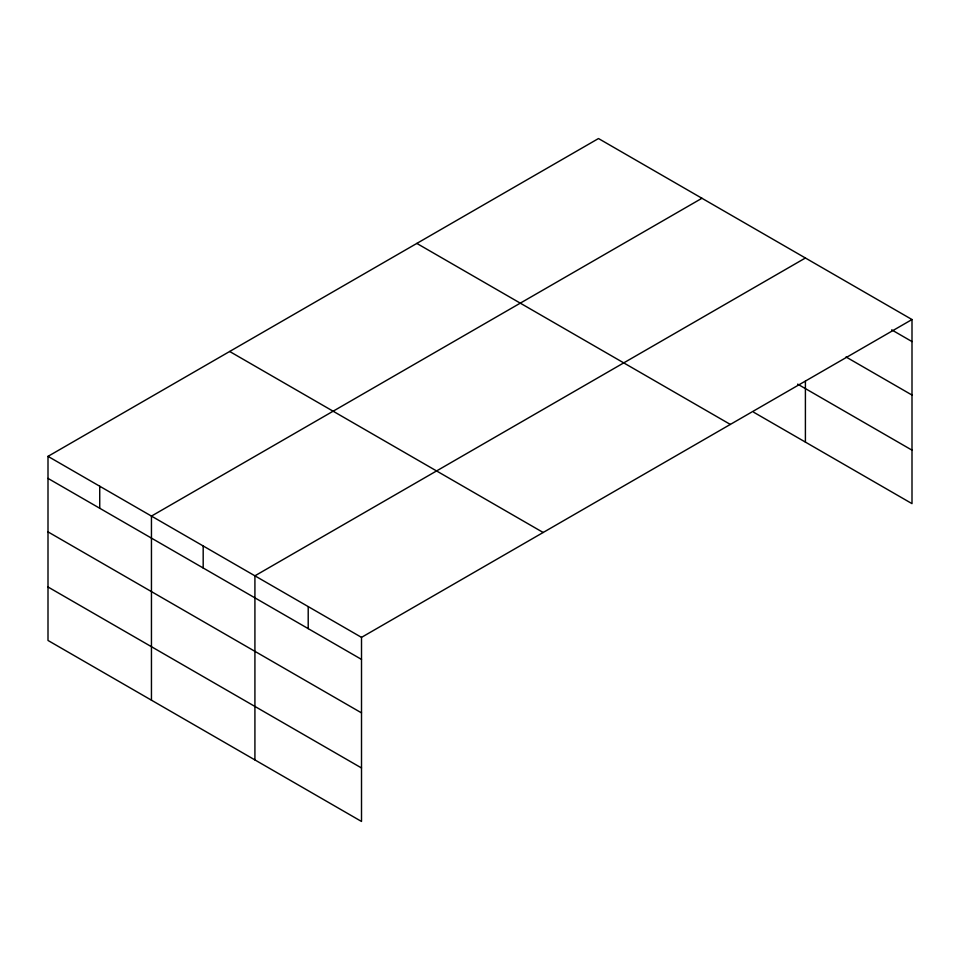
<?xml version="1.0" encoding="UTF-8"?>
<svg xmlns="http://www.w3.org/2000/svg" width="960" height="960" viewBox="0 0 960 960"><rect width="100%" height="100%" fill="white"/><g stroke="black" fill="none" stroke-linecap="round" stroke-linejoin="round"><path stroke-width="1.44" d="M912 319.536L598.488 138.54L48 456.36L48 640.464L361.512 821.46L361.512 637.368L912 319.536L912 503.64L753.684 412.236M701.952 198.264L151.452 516.096L151.452 700.188M805.404 258L254.916 575.82L254.916 759.924M891.696 329.856L912 341.58M846.012 356.964L912 395.052M797.652 384.132L912 450.156M416.832 243.42L730.332 424.428M229.668 351.48L543.168 532.488M48 456.36L361.512 637.368M48 478.392L361.512 659.4M48 531.876L361.512 712.884M48 586.98L361.512 767.976M805.404 381.168L805.404 442.092M308.208 606.6L308.208 628.632M203.184 545.964L203.184 567.996M99.732 486.228L99.732 508.26"/></g></svg>
